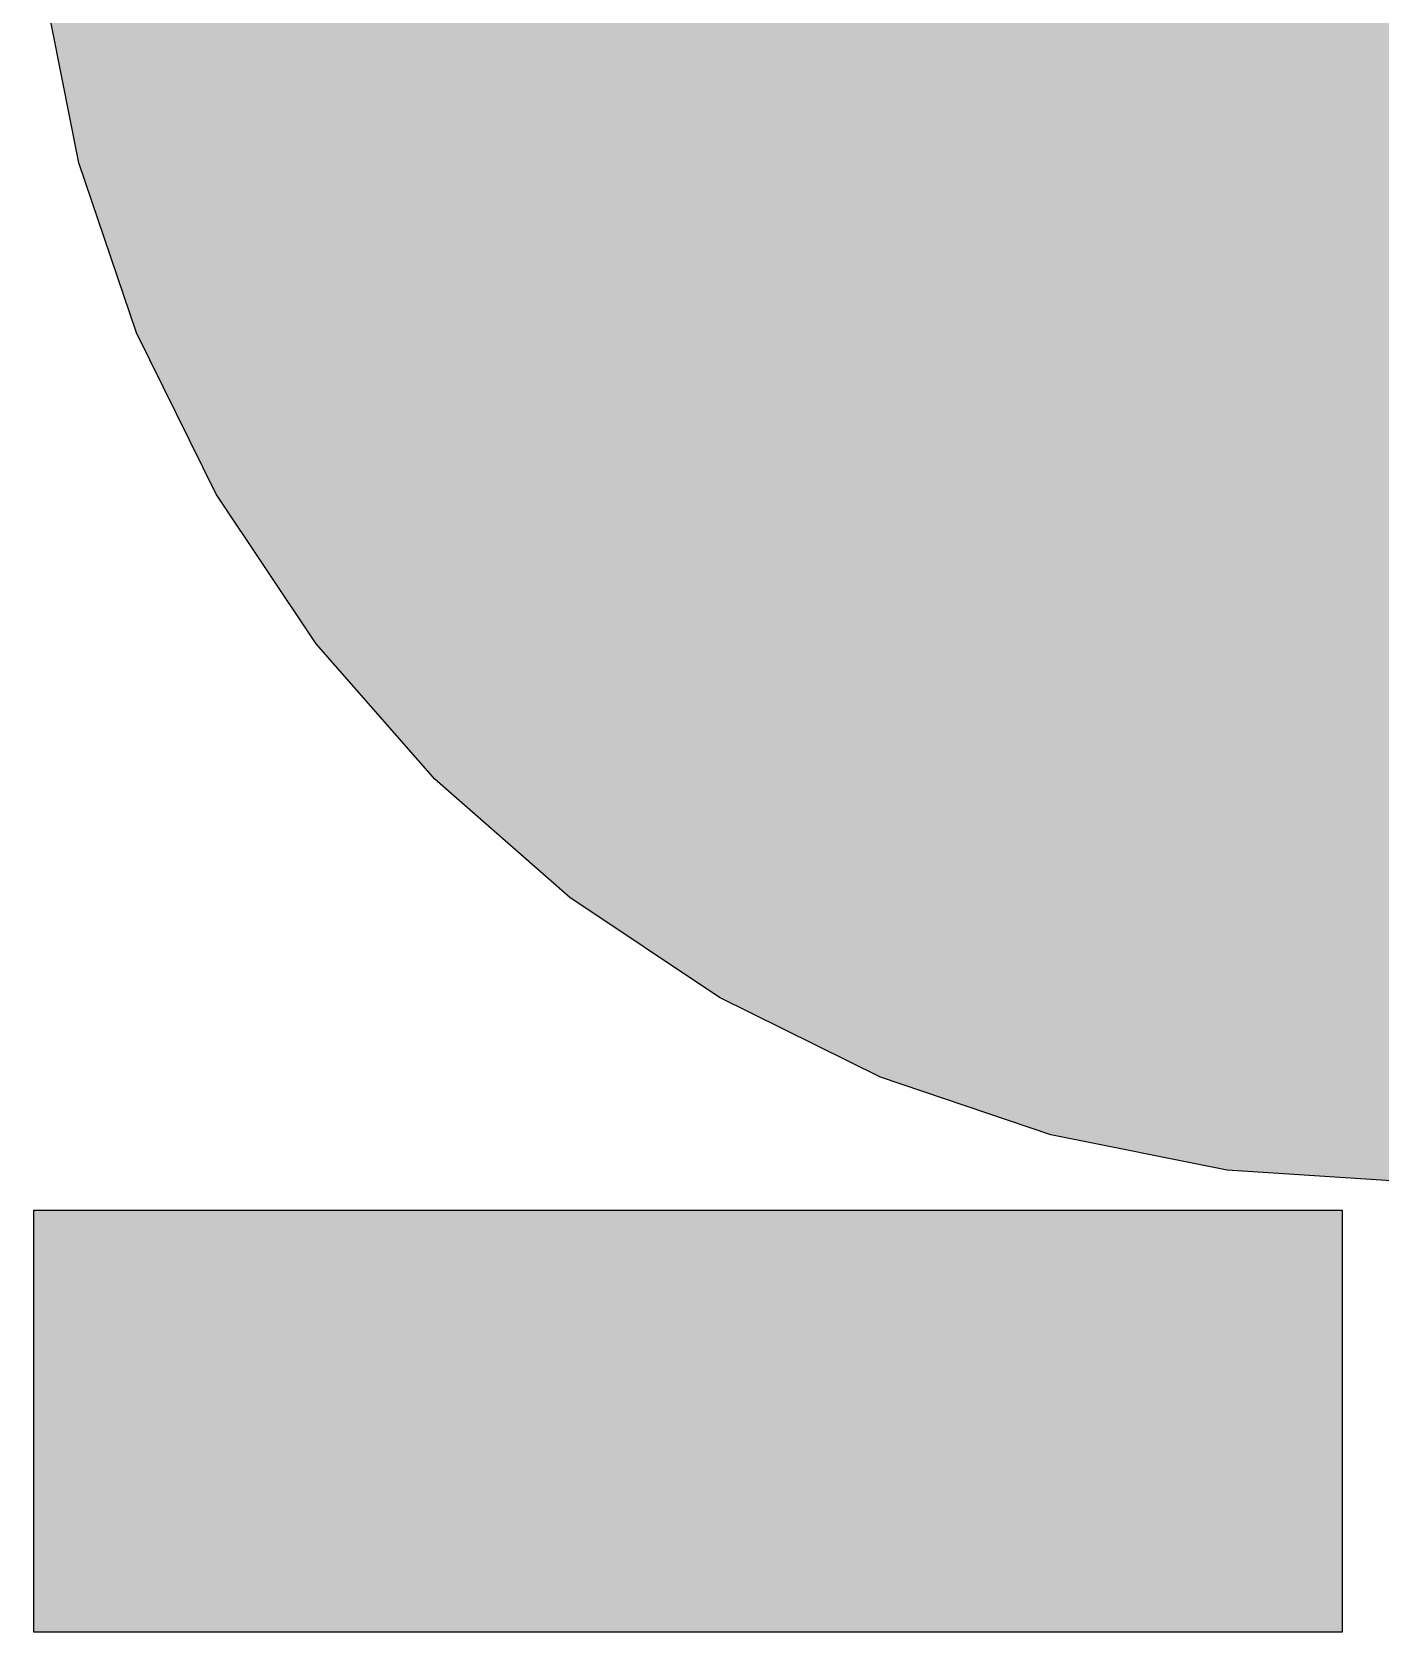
# Model space of a CAD drawing. Header units: millimetres. Extents: x -153298 to 620751, y -313239 to 250031.
# Drawn here: x 158512 to 175870, y 12815 to 33416 of the extents above; entities that cross this region are included whole.
import ezdxf

# ---------------------------------------------------------------- set-up
doc = ezdxf.new("R2010")
doc.units = ezdxf.units.MM
for name, color, linetype in [('000 - CONCRETE_COL_CUT_COLOR_1', 1, 'Continuous'), ('000 - CONCRETE_COL_CUT_COLOR_5', 5, 'Continuous'), ('000 - CONCRETE_COL_HATCH_', 251, 'Continuous'), ('000 - CONCRETE_COL_WIPEOUT_', 250, 'Continuous')]:
    doc.layers.add(name, color=color, linetype=linetype)

# ---------------------------------------------------------------- blocks, each defined once
blk = doc.blocks.new('who_s_create_that_block-RC')
blk.add_wipeout([(17702, 17702), (17551, 20013), (17099, 22284), (16355, 24477), (15331, 26553), (14044, 28479), (12517, 30220), (10776, 31746), (8851, 33033), (6774, 34057), (4582, 34801), (2311, 35253), (0, 35404), (-2311, 35253), (-4582, 34801), (-6774, 34057), (-8851, 33033), (-10776, 31746), (-12517, 30220), (-14044, 28479), (-15331, 26553), (-16355, 24477), (-17099, 22284), (-17551, 20013), (-17702, 17702), (-17551, 15392), (-17099, 13121), (-16355, 10928), (-15331, 8851), (-14044, 6926), (-12517, 5185), (-10776, 3658), (-8851, 2372), (-6774, 1348), (-4582, 603), (-2311, 151), (0, 0), (2311, 151), (4582, 603), (6774, 1348), (8851, 2372), (10776, 3658), (12517, 5185), (14044, 6926), (15331, 8851), (16355, 10928), (17099, 13121), (17551, 15392)]).dxf.layer = '000 - CONCRETE_COL_WIPEOUT_'
at = {"layer": '000 - CONCRETE_COL_HATCH_'}
h = blk.add_hatch(dxfattribs=at)
h.set_pattern_fill('AR-CONC', color=256, scale=0.04)
h.paths.add_polyline_path([(0, 0), (-2311, 151), (-4582, 603), (-6774, 1348), (-8851, 2372), (-10776, 3658), (-12517, 5185), (-14044, 6926), (-15331, 8851), (-16355, 10928), (-17099, 13121), (-17551, 15392), (-17702, 17702), (-17551, 20013), (-17099, 22284), (-16355, 24477), (-15331, 26553), (-14044, 28479), (-12517, 30220), (-10776, 31746), (-8851, 33033), (-6774, 34057), (-4582, 34801), (-2311, 35253), (0, 35404), (2311, 35253), (4582, 34801), (6774, 34057), (8851, 33033), (10776, 31746), (12517, 30220), (14044, 28479), (15331, 26553), (16355, 24477), (17099, 22284), (17551, 20013), (17702, 17702), (17551, 15392), (17099, 13121), (16355, 10928), (15331, 8851), (14044, 6926), (12517, 5185), (10776, 3658), (8851, 2372), (6774, 1348), (4582, 603), (2311, 151)])
at = {"layer": '000 - CONCRETE_COL_CUT_COLOR_1', "color": 0, "lineweight": -2}
blk.add_lwpolyline([(0, 0), (-2311, 151), (-4582, 603), (-6774, 1348), (-8851, 2372), (-10776, 3658), (-12517, 5185), (-14044, 6926), (-15331, 8851), (-16355, 10928), (-17099, 13121), (-17551, 15392)], dxfattribs=at)
blk = doc.blocks.new('*U6106')
at = {"layer": '000 - CONCRETE_COL_HATCH_'}
h = blk.add_hatch(dxfattribs=at)
h.set_pattern_fill('AR-CONC', color=256, scale=0.04)
h.set_pattern_definition([(50, (33696.8713, -1099559.1947), (7.28738676, -0.63756342), [0.762, -8.382]), (355, (33696.871, -1099559.195), (-1.409736857, 7.64227381), [0.6096, -6.705623367]), (100.4514447, (33697.4786, -1099559.248), (5.877649884, 7.004710076), [0.64760035, -7.123609784]), (46.1842, (33696.871, -1099557.163), (10.843161636, -1.68169312), [1.143, -12.573]), (96.6355576, (33697.775, -1099557.303), (9.49616536, 9.89704498), [0.97140093, -10.68542433]), (351.1841512, (33696.871, -1099557.163), (9.49616536, 9.89704498), [0.91439868, -10.05838928]), (21, (33697.8873, -1099557.6707), (6.06457565, -4.090607927), [0.762, -8.382]), (326, (33697.887, -1099557.671), (2.472081134, 7.367518645), [0.6096, -6.7056]), (71.451445, (33698.393, -1099558.0116), (8.53665677, 3.276910755), [0.64760035, -7.123597504]), (37.5, (33696.8713, -1099559.1947), (0.12354413, 3.382201555), [0, -6.62432, 0, -6.8072, 0, -6.731]), (7.5, (33696.8713, -1099559.1947), (2.6727865, 4.007222993), [0, -3.88112, 0, -6.47192, 0, -2.5654]), (327.5, (33694.6056, -1099559.1947), (5.423623807, -0.22914976), [0, -2.54, 0, -7.9248, 0, -10.5156]), (317.5, (33693.5896, -1099559.1947), (5.925167255, 1.017059641), [0, -3.302, 0, -5.26288, 0, -7.4676])])
h.paths.add_polyline_path([(0, 0), (16848, 0), (16848, -5432), (0, -5432)])
at = {"layer": '000 - CONCRETE_COL_CUT_COLOR_1', "color": 0, "lineweight": -2}
blk.add_lwpolyline([(0, 0), (16848, 0), (16848, -5432), (0, -5432), (0, -5432), (0, -5432), (0, -5432), (0, -5432), (0, -5432), (0, -5432), (0, -5432), (0, -5432), (0, -5432), (0, -5432), (0, -5432), (0, -5432), (0, -5432), (0, -5432), (0, -5432), (0, -5432), (0, -5432), (0, -5432), (0, -5432), (0, -5432), (0, -5432), (0, -5432), (0, -5432), (0, -5432), (0, -5432), (0, -5432), (0, -5432), (0, -5432), (0, -5432), (0, -5432), (0, -5432), (0, -5432), (0, -5432), (0, -5432), (0, -5432), (0, -5432), (0, -5432), (0, -5432), (0, -5432), (0, -5432), (0, -5432), (0, -5432), (0, -5432), (0, -5432)], close=True, dxfattribs=at)

msp = doc.modelspace()

# ---------------------------------------------------------------- linework, layer by layer
msp.add_lwpolyline([(158533.9814, 18246.35), (175382.417, 18246.35), (175382.417, 12814.7767), (158533.9814, 12814.7767)], close=True)

# ---------------------------------------------------------------- block references
at = {"layer": '000 - CONCRETE_COL_CUT_COLOR_5'}
msp.add_blockref('who_s_create_that_block-RC', (176214.1499, 18612.2121), dxfattribs=at)

# ---------------------------------------------------------------- next in the draw order: block references
msp.add_blockref('*U6106', (158533.9814, 18246.35), dxfattribs=at)

doc.saveas('drawing.dxf')
